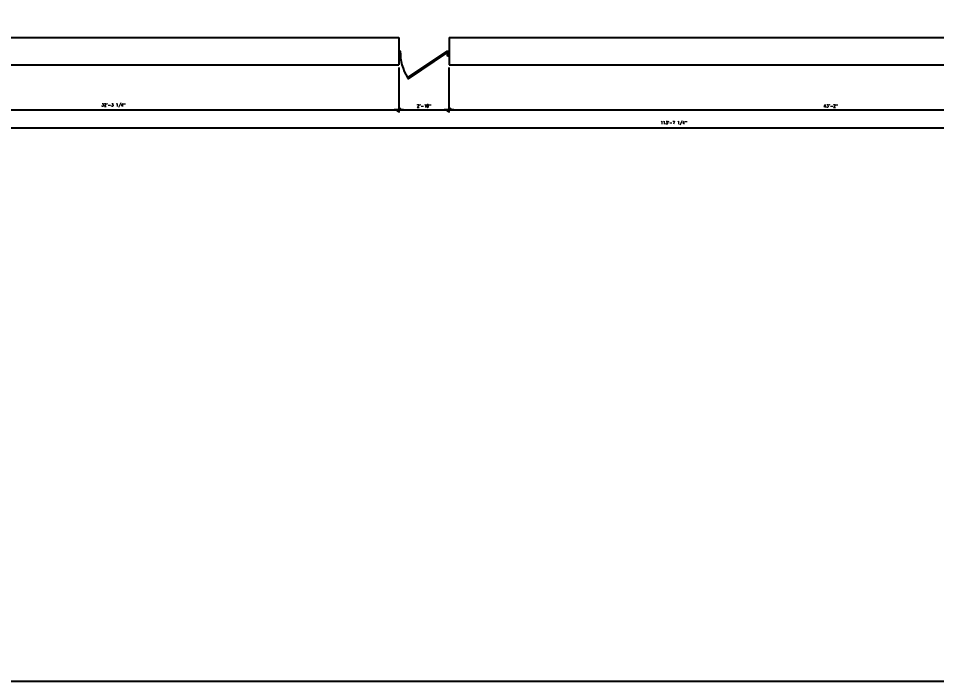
# Model space of a CAD drawing. Header units: inches. Extents: x -11160 to 9368, y -3485 to 2663.
# Drawn here: x -3274 to -2651, y -1174 to -723 of the extents above; entities that cross this region are included whole.
import ezdxf
from ezdxf import colors
from ezdxf.entities.mleader import LeaderData, LeaderLine
from ezdxf.math import Vec2, Vec3

# ---------------------------------------------------------------- set-up
doc = ezdxf.new("R2010")
doc.units = ezdxf.units.IN
doc.header["$MEASUREMENT"] = 0
for name, color, linetype in [('A-WALL', 4, 'Continuous'), ('A-WINDOW', 1, 'Continuous'), ('SM-RCP-TEXT', 2, 'Continuous'), ('YP-DOOR', 1, 'Continuous')]:
    doc.layers.add(name, color=color, linetype=linetype)
doc.styles.add('SM-LEADER-00', font='romans.shx')
doc.styles.add('SMI-24', font='romans.shx', dxfattribs={"height": 2})
doc.dimstyles.new('SMI-24', dxfattribs={"dimscale": 24, "dimtxt": 2, "dimasz": 0.125, "dimexe": 0.078125, "dimexo": 0.078125, "dimgap": 0.0625, "dimtad": 1, "dimdec": 3, "dimrnd": 0.25, "dimzin": 3, "dimdsep": 46, "dimlunit": 4, "dimtxsty": 'SMI-24', "dimblk": 'SMI-thick', "dimcen": 0.09375, "dimclrd": 1, "dimclre": 1, "dimclrt": 2, "dimadec": 0, "dimazin": 0, "dimtfac": 0.09375, "dimtdec": 3, "dimtmove": 2, "dimatfit": 3, "dimfxl": 0.078125, "dimfrac": 2, "dimtolj": 1, "dimtzin": 3, "dimarcsym": 0})

# ---------------------------------------------------------------- blocks, each defined once
blk = doc.blocks.new('SMI-thick')
at = {"color": 0, "linetype": 'Continuous'}
blk.add_line((-1.08, 0), (1.08, 0), dxfattribs=at)
at = {"color": 4, "linetype": 'Continuous'}
blk.add_line((0.39, 0.39), (-0.39, -0.39), dxfattribs=at)
blk = doc.blocks.new('*D497')
at = {"layer": 'A-WALL', "color": 1, "lineweight": -2, "transparency": 16777216}
for p, q in [((-2982.13, -756.87), (-2982.13, -787.43)), ((-2464.17, -756.87), (-2464.17, -787.43)), ((-2979.13, -785.56), (-2467.17, -785.56))]:
    blk.add_line(p, q, dxfattribs=at)
at = {"layer": 'Defpoints', "color": 0, "transparency": 16777216}
for p in [(-2982.13, -754.99), (-2464.17, -754.99), (-2464.17, -785.56)]:
    blk.add_point(p, dxfattribs=at)
at = {"layer": 'A-WALL', "color": 1, "lineweight": -2, "transparency": 16777216, "xscale": 3, "yscale": 3, "zscale": 3, "rotation": 180}
blk.add_blockref('SMI-thick', (-2982.13, -785.56), dxfattribs=at)
at = {"layer": 'A-WALL', "color": 1, "lineweight": -2, "transparency": 16777216, "xscale": 3, "yscale": 3, "zscale": 3}
blk.add_blockref('SMI-thick', (-2464.17, -785.56), dxfattribs=at)
at = {"layer": 'A-WALL', "color": 2, "transparency": 16777216, "insert": (-2723.15, -782.87), "char_height": 2, "attachment_point": 5, "style": 'SMI-24'}
blk.add_mtext('\\A1;43\'-2"', dxfattribs=at)
blk = doc.blocks.new('*D498')
at = {"layer": 'A-WALL', "color": 1, "lineweight": -2, "transparency": 16777216}
for p, q in [((-3016.13, -756.87), (-3016.13, -787.43)), ((-2982.13, -756.87), (-2982.13, -787.43)), ((-3013.13, -785.56), (-2985.13, -785.56))]:
    blk.add_line(p, q, dxfattribs=at)
at = {"layer": 'Defpoints', "color": 0, "transparency": 16777216}
for p in [(-3016.13, -754.99), (-2982.13, -754.99), (-2982.13, -785.56)]:
    blk.add_point(p, dxfattribs=at)
at = {"layer": 'A-WALL', "color": 1, "lineweight": -2, "transparency": 16777216, "xscale": 3, "yscale": 3, "zscale": 3, "rotation": 180}
blk.add_blockref('SMI-thick', (-3016.13, -785.56), dxfattribs=at)
at = {"layer": 'A-WALL', "color": 1, "lineweight": -2, "transparency": 16777216, "xscale": 3, "yscale": 3, "zscale": 3}
blk.add_blockref('SMI-thick', (-2982.13, -785.56), dxfattribs=at)
at = {"layer": 'A-WALL', "color": 2, "transparency": 16777216, "insert": (-2999.13, -782.87), "char_height": 2, "attachment_point": 5, "style": 'SMI-24'}
blk.add_mtext('\\A1;2\'-10"', dxfattribs=at)
blk = doc.blocks.new('*D499')
at = {"layer": 'A-WALL', "color": 1, "lineweight": -2, "transparency": 16777216}
for p, q in [((-3403.47, -756.87), (-3403.47, -787.43)), ((-3016.13, -756.87), (-3016.13, -787.43)), ((-3400.47, -785.56), (-3019.13, -785.56))]:
    blk.add_line(p, q, dxfattribs=at)
at = {"layer": 'Defpoints', "color": 0, "transparency": 16777216}
for p in [(-3403.47, -754.99), (-3016.13, -754.99), (-3016.13, -785.56)]:
    blk.add_point(p, dxfattribs=at)
at = {"layer": 'A-WALL', "color": 1, "lineweight": -2, "transparency": 16777216, "xscale": 3, "yscale": 3, "zscale": 3, "rotation": 180}
blk.add_blockref('SMI-thick', (-3403.47, -785.56), dxfattribs=at)
at = {"layer": 'A-WALL', "color": 1, "lineweight": -2, "transparency": 16777216, "xscale": 3, "yscale": 3, "zscale": 3}
blk.add_blockref('SMI-thick', (-3016.13, -785.56), dxfattribs=at)
at = {"layer": 'A-WALL', "color": 2, "transparency": 16777216, "insert": (-3209.8, -782.53), "char_height": 2, "attachment_point": 5, "style": 'SMI-24'}
blk.add_mtext('\\A1;32\'-3 1/4"', dxfattribs=at)
blk = doc.blocks.new('*D504')
at = {"layer": 'A-WALL', "color": 1, "lineweight": -2, "transparency": 16777216}
for p, q in [((-2148.09, -728.37), (-2148.09, -799.52)), ((-3511.37, -738.37), (-3511.37, -799.52)), ((-3508.37, -797.65), (-2151.09, -797.65))]:
    blk.add_line(p, q, dxfattribs=at)
at = {"layer": 'Defpoints', "color": 0, "transparency": 16777216}
for p in [(-2148.09, -726.49), (-3511.37, -736.49), (-2148.09, -797.65)]:
    blk.add_point(p, dxfattribs=at)
at = {"layer": 'A-WALL', "color": 1, "lineweight": -2, "transparency": 16777216, "xscale": 3, "yscale": 3, "zscale": 3, "rotation": 180}
blk.add_blockref('SMI-thick', (-3511.37, -797.65), dxfattribs=at)
at = {"layer": 'A-WALL', "color": 1, "lineweight": -2, "transparency": 16777216, "xscale": 3, "yscale": 3, "zscale": 3}
blk.add_blockref('SMI-thick', (-2148.09, -797.65), dxfattribs=at)
at = {"layer": 'A-WALL', "color": 2, "transparency": 16777216, "insert": (-2829.73, -794.62), "char_height": 2, "attachment_point": 5, "style": 'SMI-24'}
blk.add_mtext('\\A1;113\'-7 1/4"', dxfattribs=at)

msp = doc.modelspace()

# ---------------------------------------------------------------- linework, layer by layer
at = {"layer": 'A-WALL'}
for p, q in [((-3403.47364, -736.49283), (-3016.12781, -736.49283)), ((-3016.12781, -736.49283), (-3016.12781, -754.99283)), ((-2982.12781, -736.49283), (-2982.12781, -754.99283)), ((-2982.12781, -736.49283), (-2464.17395, -736.49283)), ((-3403.47364, -754.99283), (-3016.12781, -754.99283)), ((-2982.12781, -754.99283), (-2464.17395, -754.99283))]:
    msp.add_line(p, q, dxfattribs=at)
at = {"layer": 'A-WALL', "color": 8}
msp.add_arc((-2983.03154, -746.59473), 32.14749, 178.48149077, 212.12821955, dxfattribs=at)
at = {"layer": 'A-WINDOW', "color": 3}
for points in [[(-3015.16732, -749.13155), (-3015.16732, -745.74283), (-3016.12781, -745.74283), (-3016.12781, -749.13155)], [(-2983.0883, -749.13155), (-2983.0883, -745.74283), (-2982.12781, -745.74283), (-2982.12781, -749.13155)]]:
    msp.add_lwpolyline(points, close=True, dxfattribs=at)
at = {"layer": 'Defpoints', "color": 6}
msp.add_lwpolyline([(-5471.32461, -180.036), (-2050.75342, -180.036), (-2050.75342, -1173.57041), (-5471.32461, -1173.57041)], close=True, dxfattribs=at)
at = {"layer": 'YP-DOOR'}
msp.add_lwpolyline([(-2983.0883, -746.59996), (-2983.66522, -745.74283), (-3010.25597, -763.69128), (-3009.71077, -764.51923)], close=True, dxfattribs=at)

# ---------------------------------------------------------------- dimensions: what is measured, and where the dimension line sits
at = {"layer": 'A-WALL'}
for base, p1, p2, picture, middle in [((-2148.0909, -797.64659), (-3511.36929, -736.49284), (-2148.0909, -726.49282), '*D504', (-2829.73009, -794.62278)), ((-3016.12781, -785.5575), (-3403.47364, -754.99283), (-3016.12781, -754.99283), '*D499', (-3209.80072, -782.53369)), ((-2982.12781, -785.5575), (-3016.12781, -754.99283), (-2982.12781, -754.99283), '*D498', (-2999.12781, -782.86702)), ((-2464.17395, -785.5575), (-2982.12781, -754.99283), (-2464.17395, -754.99283), '*D497', (-2723.15088, -782.86702))]:
    dim = msp.add_linear_dim(base=base, p1=p1, p2=p2, dimstyle='SMI-24', dxfattribs=at)
    dim.commit()
    dim.dimension.update_dxf_attribs({"geometry": picture, "text_midpoint": middle})

# ---------------------------------------------------------------- leaders
at = {"layer": 'SM-RCP-TEXT'}
ml = msp.add_multileader_mtext('Standard', dxfattribs=at)
ml.set_content('PARCEL\\PUNIT ', color=256, style='SM-LEADER-00')
ml.set_leader_properties(color=1)
ml.build(insert=Vec2(0, 0))
ml.multileader.update_dxf_attribs({"dogleg_length": 3, "arrow_head_size": 2.8, "scale": 50})
ctx = ml.context
ctx.base_point, ctx.scale, ctx.char_height, ctx.arrow_head_size, ctx.landing_gap_size, ctx.plane_origin = Vec3(-3612.59212, -771.21318), 50, 2.8, 2.8, 1.4, Vec3(-3697.60005, -713.97134)
notes = []
notes.append((ctx, [(0, (1, 1, 0), (-3617.93675, -771.21318), (1, 0), 5.34463, [(0, [(-3623.59772, -758.58658)], 0, [])])]))
ctx.mtext.insert, ctx.mtext.rotation, ctx.mtext.width, ctx.mtext.flow_direction = Vec3(-3611.19212, -769.81318), 6.283185307, 57.3412941, 5
for ctx, leaders in notes:
    for number, flags, end, landing, length, lines in leaders:
        leader = LeaderData()
        leader.index, (leader.has_last_leader_line, leader.has_dogleg_vector, leader.attachment_direction) = number, flags
        leader.last_leader_point, leader.dogleg_vector, leader.dogleg_length = Vec3(end), Vec3(landing), length
        for number, points, colour, breaks in lines:
            line = LeaderLine()
            line.index, line.vertices, line.color, line.breaks = number, Vec3.list(points), colors.encode_raw_color(colour), breaks
            leader.lines.append(line)
        ctx.leaders.append(leader)

doc.saveas('drawing.dxf')
